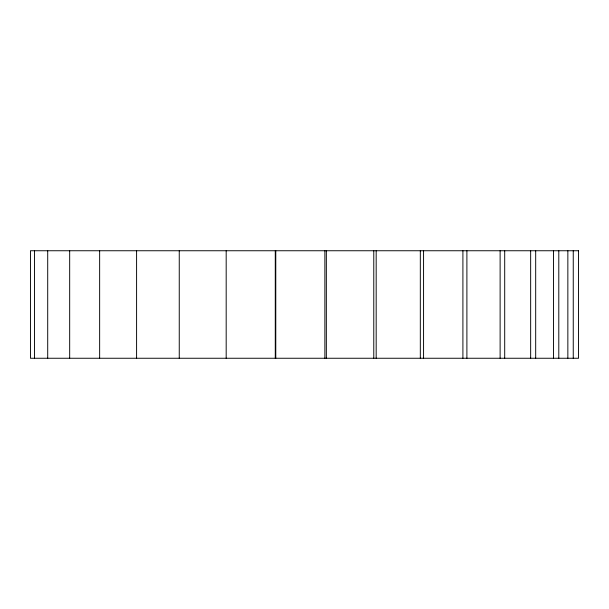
<?xml version="1.0" encoding="UTF-8"?>
<svg xmlns="http://www.w3.org/2000/svg" width="609" height="609" viewBox="0 0 609 609"><rect width="100%" height="100%" fill="white"/><g stroke="black" fill="none" stroke-linecap="round" stroke-linejoin="round"><path stroke-width="0.91" d="M573.252 250.748L573.252 358.252M567.854 250.748L567.854 358.252M558.796 250.748L558.796 358.252M553.497 250.748L553.497 358.252M535.684 250.748L535.684 358.252M530.66 250.748L530.66 358.252M504.701 250.748L504.701 358.252M500.118 250.748L500.118 358.252M466.897 250.748L466.897 358.252M462.909 250.748L462.909 358.252M423.567 250.748L423.567 358.252M420.317 250.748L420.317 358.252M376.179 250.748L376.179 358.252M373.774 250.748L373.774 358.252M326.348 250.748L326.348 358.252M324.871 250.748L324.871 358.252M275.778 250.748L275.778 358.252M275.276 250.748L275.276 358.252M226.183 250.748L226.183 358.252M179.252 250.748L179.252 358.252M136.591 250.748L136.591 358.252M99.648 250.748L99.648 358.252M69.677 250.748L69.677 358.252M47.708 250.748L47.708 358.252M34.485 250.748L34.485 358.252M578.55 250.748L30.45 250.748L30.45 358.252L578.55 358.252L578.55 250.748"/></g></svg>
